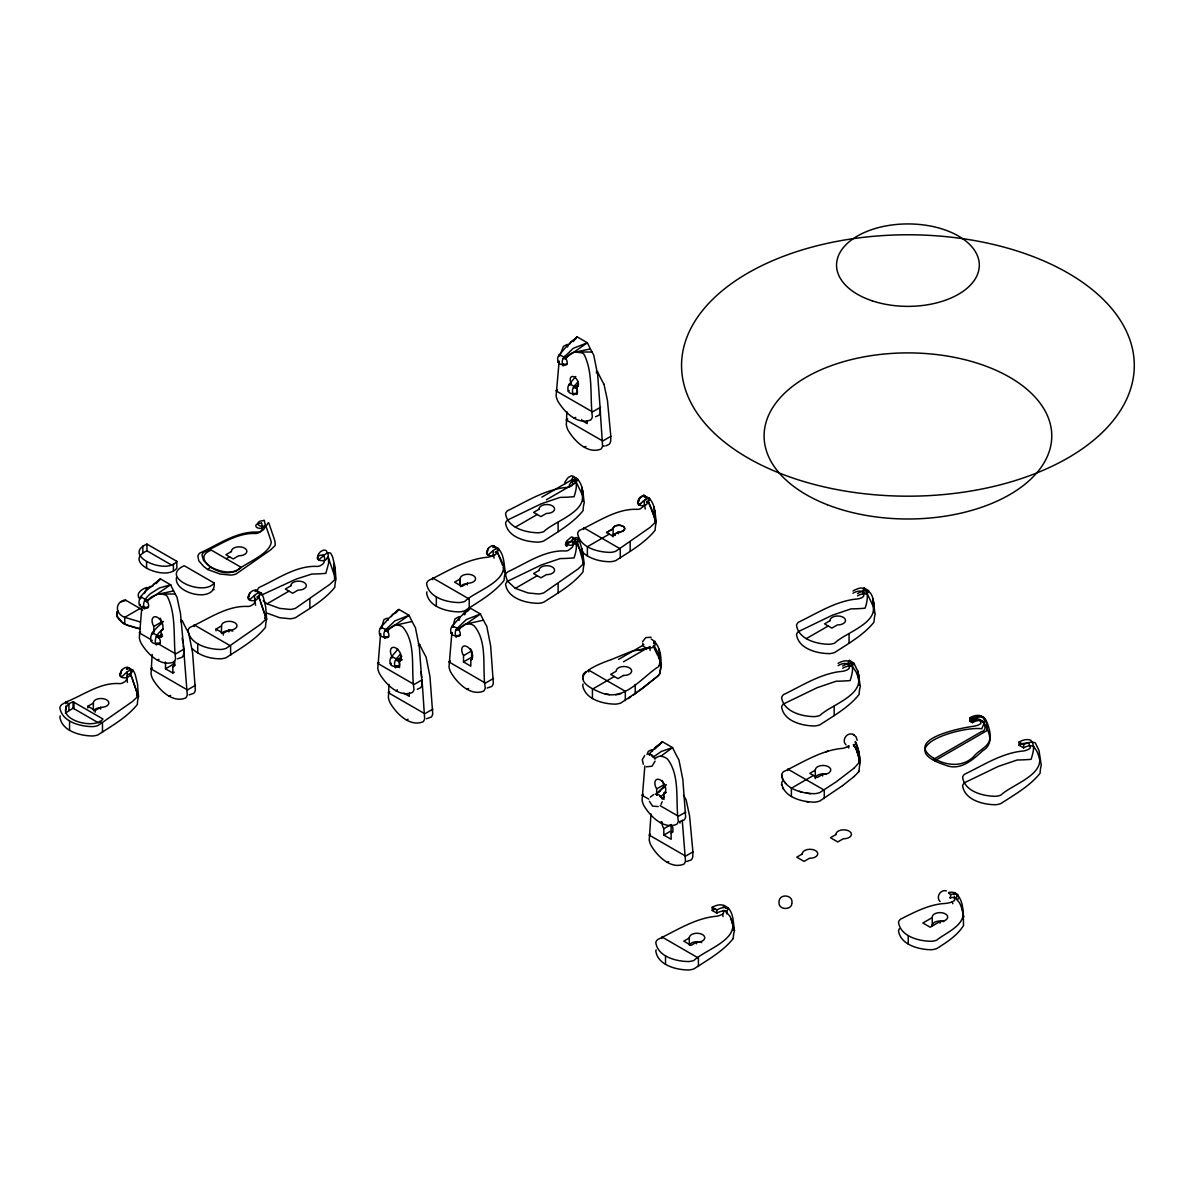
<?xml version="1.0" encoding="UTF-8"?>
<svg xmlns="http://www.w3.org/2000/svg" width="1194" height="1194" viewBox="0 0 1194 1194"><rect width="100%" height="100%" fill="white"/><g stroke="black" fill="none" stroke-linecap="round" stroke-linejoin="round"><path stroke-width="1.5" d="M93.341 703.699L93.341 703.117A7.746 4.433 0.4 0 1 100.968 698.49A7.746 4.433 0.4 0 1 108.848 703.042A7.746 4.433 0.4 0 1 100.624 707.341L95.162 710.475L87.849 706.251L87.849 707.997M221.487 626.522L221.487 625.94A7.746 4.433 0.4 0 1 229.114 621.313A7.746 4.433 0.4 0 1 236.994 625.865A7.746 4.433 0.4 0 1 228.785 630.163L223.323 633.298L216.01 629.074L216.01 630.82M463.511 661.939L463.526 655.61A7.746 4.478 60 0 1 463.242 646.327A7.746 4.478 60 0 1 471.152 650.924A7.746 4.478 60 0 1 470.824 659.849L470.824 666.177L463.511 661.939L471.6 657.267L471.615 650.954A7.746 4.478 60 0 1 470.6 648.924M153.802 632.387L153.832 626.447A7.746 4.507 60.5 0 1 153.623 617.089A7.746 4.507 60.5 0 1 161.518 621.671A7.746 4.507 60.5 0 1 161.13 630.656L161.115 637.014L158.369 635.432M174.339 672.162L172.817 673.028L165.503 668.804L165.533 662.461A7.746 4.507 60.5 0 1 165.279 661.954M172.817 673.028L172.846 666.685M409.288 693.027L409.288 696.326L403.796 693.162M576.971 394.483L577.015 386.931A5.821 3.388 60.5 0 0 577.359 380.319A5.821 3.388 60.5 0 0 571.523 376.677A5.821 3.388 60.5 0 0 571.314 383.378M581.732 420.437L581.732 419.497M587.224 420.781L587.209 423.601L583.105 421.228M571.956 480.137L572.866 484.077A9.074 4.836 12.3 0 1 571.344 485.883L570.911 486.122A10.895 4.388 -0.9 0 1 567.105 487.406C545.583 489.033 526.494 501.629 507.51 510.748A13.373 7.716 0 0 0 505.584 513.778C507.54 527.957 526.091 532.748 538.494 532.778A13.373 7.716 0 0 0 543.748 531.673C553.538 521.853 584.105 512.808 582.463 496.256A10.895 3.373 64.3 0 0 580.941 491.913L576.523 482.779M852.964 593.224A21.97 12.686 -60 0 1 862.889 591.627L863.799 595.567A9.074 4.836 12.3 0 1 862.277 597.388L861.859 597.627A10.895 4.388 -0.9 0 1 858.038 598.895C836.516 600.522 817.427 613.134 798.443 622.238A13.373 7.716 0 0 0 796.517 625.268C798.487 639.462 817.024 644.253 829.427 644.267A13.373 7.716 0 0 0 834.681 643.163C844.471 633.342 875.038 624.313 873.396 607.761A10.895 3.373 64.3 0 0 871.874 603.418L867.456 594.269A21.97 12.686 -60 0 0 857.531 595.866M726.639 913.828L726.594 911.44M838.084 665.58A21.97 12.686 -60 0 1 848.009 663.983L849.397 667.924A7.448 3.701 -0.1 0 1 848.322 669.162L847.441 669.715A12.731 6.164 -1 0 1 842.621 671.312C821.308 673.058 802.398 685.58 783.562 694.595A13.373 7.716 0 0 0 781.637 697.624C783.607 711.818 802.144 716.609 814.547 716.624A13.373 7.716 0 0 0 819.8 715.519C830.129 705.684 858.725 696.983 858.77 680.64A12.731 3.358 69 0 0 857.471 675.505L856.994 674.162A7.448 1.821 69.2 0 0 855.934 671.685L852.576 666.625A21.97 12.686 -60 0 0 842.651 668.222M854.173 768.04L858.979 762.757L858.665 757.086A12.806 3.373 69 0 0 858.232 755.205L856.994 751.22A7.448 1.821 69.2 0 0 855.934 748.742L853.337 744.563M660.207 671.923L659.924 673.446M660.192 672.267L660.237 671.401M660.222 671.744L660.267 670.894M660.252 671.237L660.312 670.386M660.282 670.729C661.998 659.864 661.327 645.178 651.193 639.029M643.253 764.264L642.297 759.608L644.685 755.623M388.96 684.356L388.408 697.714A13.373 7.716 60 0 0 390.08 702.818C396.304 713.549 409.721 727.221 422.989 721.818A13.373 7.716 60 0 0 424.646 718.639L422.124 681.102M566.881 411.632L566.329 424.989A13.373 7.716 60 0 0 568.001 430.094C574.224 440.825 587.642 454.496 600.91 449.093A13.373 7.716 60 0 0 602.582 445.914L600.045 408.378M655.088 761.1L652.043 766.22L646.447 766.802M152.16 654.431L151.026 673.894A13.373 7.716 60 0 0 152.698 678.983C158.921 689.714 172.339 703.385 185.607 697.997A13.373 7.716 60 0 0 187.264 694.804L183.383 645.282M660.327 670.207L661.357 664.58L659.894 660.864M651.014 813.92L649.223 840.069A13.373 7.716 60 0 0 650.879 845.173C657.103 855.904 670.535 869.575 683.804 864.172A13.373 7.716 60 0 0 685.46 860.993L682.267 820.174M257.188 591.537L257.322 590.418A13.373 7.716 0 0 1 259.247 587.388C277.62 579.045 296.5 565.18 317.514 566.434A7.955 4.567 4.7 0 0 320.082 565.822L322.664 564.225A14.224 8.761 12.6 0 0 324.067 562.389L324.738 558.971L323.693 554.717M848.635 746.116A8.865 4.388 -0.1 0 0 848.964 745.743A7.448 3.701 -0.1 0 1 848.322 746.22L845.233 747.698A13 6.283 -1 0 1 842.621 748.369C821.308 750.116 802.398 762.638 783.562 771.652A13.373 7.716 0 0 0 781.637 774.682C783.607 788.861 802.144 793.652 814.547 793.682A13.373 7.716 0 0 0 819.8 792.577L836.084 781.921L854.173 768.055M781.637 774.682L782.548 779.428M842.606 785.622L819.8 801.01A13.373 7.716 0 0 1 814.547 802.129C802.144 802.099 783.592 797.308 781.637 783.115A13.373 7.716 0 0 1 782.682 781.04M380.558 634.178L377.782 668.386A13.373 7.716 60 0 0 379.438 673.491C385.662 684.222 399.094 697.893 412.363 692.49A13.373 7.716 60 0 0 414.019 689.311C410.646 669.476 416.751 643.327 402.706 627.014A10.895 10.865 71.1 0 0 398.184 625.223L397.483 625.149A9.074 8.686 21.5 0 0 393.483 625.701L389.199 628.611L387.737 631.551A4.88 2.821 60 0 1 388.632 636.596L384.229 637.208A8 1.373 84.6 0 1 384.035 636.611L383.901 633.671A5.388 3.06 -60.3 0 1 384.871 630.925A5.433 3.089 -60.3 0 1 385.572 629.865L394.945 620.85L409.064 615.298A101.55 58.625 60 0 0 415.437 627.686L419.333 647.238L422.109 684.64A13.373 7.716 60 0 1 420.437 687.834L417.273 689.296M644.835 766.026L642.073 800.234A13.373 7.716 60 0 0 643.73 805.338C649.954 816.069 663.386 829.74 676.64 824.338A13.373 7.716 60 0 0 678.311 821.159C675.282 801.234 680.476 776.1 667.58 759.145A12.731 12.552 65.3 0 0 662.476 756.533A8.268 8.134 60.3 0 0 660.775 756.295L672.58 747.593A101.55 58.625 60 0 0 678.953 759.966L682.849 779.518L685.625 816.935A13.373 7.716 60 0 1 683.953 820.114L679.386 821.696M141.847 606.791L139.325 637.865A13.373 7.716 60 0 0 140.982 642.969C147.205 653.7 160.638 667.356 173.906 661.969A13.373 7.716 60 0 0 175.563 658.789C173.055 638.491 176.622 614.94 167.264 596.299A7.955 7.642 46.1 0 0 164.832 594.746L160.981 593.985A14.224 13.224 32.2 0 0 157.578 594.328C153.996 595.627 147.668 598.03 147.489 602.045A4.88 2.821 60 0 1 147.922 607.746A4.88 2.821 60 0 1 143.25 605.865M451.869 632.79L449.004 666.939A13.373 7.716 60 0 0 450.66 672.043C456.884 682.789 470.272 696.475 483.57 691.147A13.373 7.716 60 0 0 485.257 687.983C481.928 668.162 488.092 642.044 474.078 625.731A10.895 10.865 72.9 0 0 469.57 623.94L468.869 623.85A9.074 8.686 21.9 0 0 464.854 624.402L460.571 627.298L459.093 630.238A4.88 2.821 60 0 1 460.033 635.178A4.88 2.821 60 0 1 456.795 635.865L455.048 635.805A5.657 3.955 -6.9 0 1 452.019 634.536L451.078 633.283A8 5.582 -6.9 0 1 450.839 632.656L450.675 629.701A5.388 3.149 -59.5 0 1 451.66 626.954A5.433 3.179 -59.5 0 1 452.377 625.91L460.809 616.358L470.287 608.119L480.451 614.014A101.55 58.625 60 0 0 486.809 626.402L490.659 645.954L493.331 683.311A13.373 7.716 60 0 1 491.659 686.49L487.077 688.043M559.105 361.513L556.106 395.856A13.373 7.716 60 0 0 557.762 400.96C563.986 411.691 577.403 425.362 590.672 419.96A13.373 7.716 60 0 0 592.343 416.781C589.836 396.483 593.403 372.931 584.045 354.305A7.955 7.642 46.1 0 0 581.612 352.737L575.269 352.126A14.044 13.492 45.8 0 0 569.419 354.454L566.075 357.976L564.061 356.857M791.846 903.395C793.786 894.604 779.01 893.082 779.025 902.007C778.189 910.634 791.652 909.918 791.756 903.828M456.795 635.865L456.601 636.715A5.657 0.97 84.7 0 1 455.989 636.835M563.777 364.663L563.583 365.498A5.657 0.97 84.6 0 1 562.956 365.618L562.538 364.677A8 1.373 84.6 0 1 562.359 364.08L562.225 361.14A5.388 3.06 -60.3 0 1 563.195 358.379A5.433 3.089 -60.3 0 1 563.881 357.334L573.269 348.32L587.388 342.768A101.55 58.625 60 0 0 593.761 355.155L597.657 374.707L600.433 412.109A13.373 7.716 60 0 1 598.761 415.303L595.582 416.766M452.735 627.283L454.929 618.94L458.735 616.82A10.895 3.134 -56.5 0 1 459.541 618.119L459.541 618.447A9.074 3.284 -42 0 1 458.974 620.387M567.851 345.812L567.837 344.782A7.955 1.97 -44 0 0 567.09 344.499L563.434 346.394L560.643 353.558M396.035 666.759L395.886 667.356A5.657 0.97 84.6 0 1 395.259 667.476L394.856 666.536A8 1.373 84.6 0 1 394.677 665.939L394.527 662.998A5.388 3.06 -60.3 0 1 396.229 659.118L400.288 654.237M381.826 626.357L384.005 619.552L387.363 618.164A10.895 3.119 -56.6 0 1 388.169 619.447L388.169 619.776A9.074 3.269 -42.1 0 1 388.14 620.119M662.177 801.696L660.998 804.413M733.28 938.469C723.086 951.334 707.579 959.961 693.953 968.871A13.373 7.716 0 0 1 688.699 969.991C676.297 969.961 657.745 965.17 655.79 950.976A13.373 7.716 0 0 1 656.178 949.917M854.173 776.488L858.561 771.951L859.217 769.055A104.594 60.387 0 0 1 859.411 767.026A99.729 57.581 0 0 1 859.829 764.533L859.59 756.026M116.952 612.462L117.131 616.194L121.609 621.656M642.566 641.715L645.76 637.596L651.103 637.238M144.399 593.508L146.653 588.403L150.31 586.508A7.955 1.97 -44 0 1 151.056 586.776M646.984 754.548L648.297 751.399L651.431 749.832A12.731 3.045 -52 0 1 652.461 750.742A8.268 2.015 -50.9 0 1 652.387 751.459M567.732 346.185L567.404 347.021M660.103 672.998L659.401 674.237M152.757 586.15L154.071 583.941A101.55 58.625 60 0 0 160.459 578.911L170.608 584.776L147.817 600.388L146.683 599.731M391.214 616.686L392.527 614.462A101.55 58.625 60 0 0 398.915 609.447L409.064 615.298L388.065 629.88L386.349 628.895M569.538 344.141L570.851 341.932A101.55 58.625 60 0 0 577.224 336.917L587.388 342.768L566.389 357.349L564.672 356.364M120.191 673.938L121.788 670.118A8 7.209 71.5 0 1 122.4 669.491A8.955 5.224 -60.8 0 1 127.654 667.386A9.373 5.463 -60.8 0 1 128.534 667.7L133.101 670.341A33.133 14.015 -83.1 0 1 135.265 674.714L137.504 683.968L138.504 696.415A101.55 58.625 0 0 0 137.355 704.445C127.131 717.31 111.654 725.952 98.012 734.862A13.373 7.716 0 0 1 92.759 735.967C80.356 735.937 61.804 731.146 59.849 716.967A13.373 7.716 0 0 1 60.237 715.907M248.337 596.761L249.949 592.94A8 7.209 71.5 0 1 250.546 592.314A8.955 5.224 -60.8 0 1 255.815 590.209A9.373 5.463 -60.8 0 1 256.68 590.523L261.247 593.164A33.133 14.015 -83.1 0 1 263.426 597.537L265.65 606.791L266.65 619.253A101.55 58.625 0 0 0 265.501 627.283C255.277 640.133 239.8 648.775 226.159 657.685A13.373 7.716 0 0 1 220.905 658.789C210.666 658.939 199.682 655.849 192.204 648.626M486.943 551.927L487.749 550.001M487.853 549.762L488.555 548.106A8 7.209 71.5 0 1 489.152 547.494L491.764 545.777A5.433 3.149 -60.8 0 1 494.241 546.3C504.42 550.359 503.764 563.299 505.256 572.344A101.55 58.625 0 0 0 504.107 580.374C493.883 593.239 478.406 601.88 464.764 610.791A13.373 7.716 0 0 1 459.511 611.895C447.108 611.865 428.571 607.074 426.601 592.896A13.373 7.716 0 0 1 426.989 591.836M637.984 501.734L639.596 497.928A8 7.209 71.5 0 1 640.193 497.301L642.805 495.6M492.898 547.568L493.659 545.822M644.193 496.808L644.715 495.629A5.254 3.06 -60.8 0 0 643.327 495.465L638.596 499.54A5.657 5.104 71.5 0 0 638.357 503.226L638.984 504.883L643.297 501.226M498.241 548.464L496.271 552.912A4.88 2.821 0 0 1 489.824 555.747A4.88 2.821 0 0 1 487.719 551.225M638.581 499.614L639.596 497.928M649.282 498.271L647.312 502.719A4.88 2.821 0 0 1 640.521 505.48A4.88 2.821 0 0 1 639.297 500.734M493.719 547.389L494.241 546.3L496.047 548.777M495.122 552.24L497.137 552.404L498.808 548.942A5.433 3.104 -59.2 0 0 496.286 548.419M541.867 497.122L571.538 479.988L573.224 476.525C583.403 480.585 582.747 493.525 584.239 502.57A101.55 58.625 0 0 0 583.09 510.599C572.866 523.45 557.389 532.091 543.748 541.001A13.373 7.716 0 0 1 538.494 542.121C526.091 542.091 507.54 537.3 505.584 523.121A13.373 7.716 0 0 1 507.51 520.077L541.285 503.778L560.165 497.376A101.55 58.625 0 0 0 574.075 496.704C576.15 490.361 578.344 482.018 573.224 476.525A5.298 3.075 -60.8 0 0 571.269 475.869L568.553 477.331A10.373 5.91 -60.2 0 0 567.329 478.555L565.105 481.869A4.433 2.522 -60.2 0 0 564.658 483.988M573.821 481.316L575.508 477.839M546.434 499.764L576.105 482.63L577.792 479.152A5.298 3.045 -59.2 0 0 575.851 478.51L573.12 479.973M571.538 541.181L573.224 537.718L577.792 540.36L576.105 543.822L571.538 541.181L570.672 541.688A4.88 2.821 0 0 0 565.926 543.345A4.88 2.821 0 0 0 566.926 546.494L566.254 544.643A5.642 5.089 71.5 0 1 566.538 541.151L571.269 537.061A5.298 3.075 -60.8 0 1 573.224 537.718C578.329 543.225 576.15 551.553 574.075 557.896A101.55 58.625 0 0 1 560.165 558.568L541.285 564.971L507.51 581.284A13.373 7.716 0 0 0 505.584 584.314C507.54 598.492 526.091 603.283 538.494 603.313A13.373 7.716 0 0 0 543.748 602.194C557.389 593.284 572.881 584.657 583.075 571.792A101.55 58.625 0 0 1 584.224 563.762L582.597 551.673L580.03 542.628A36.73 14.925 -85.4 0 0 577.792 538.285A5.298 3.045 -59.2 0 0 575.851 537.643L566.926 544.419A4.88 2.821 0 0 0 572.389 545.001A4.88 2.821 0 0 0 575.239 542.255L576.105 541.763M573.821 542.509L575.508 539.031M644.656 497.405L645.282 496.107C655.461 500.167 654.805 513.121 656.297 522.166A101.55 58.625 0 0 0 655.148 530.196C644.924 543.046 629.462 551.688 615.806 560.598A13.373 7.716 0 0 1 610.552 561.702C597.194 561.837 580.12 556.344 576.523 541.897M653.745 643.551L654.894 641.163M723.251 906.739L723.907 905.455C733.952 909.156 732.952 921.783 734.444 930.439A101.55 58.625 0 0 0 733.28 938.469M954.125 894.843L955.11 892.903C964.633 899.739 963.006 914.932 963.558 925.395C957.528 935.469 946.454 942.454 936.678 948.618A13.373 7.716 0 0 1 931.424 949.723C919.022 949.693 900.485 944.902 898.515 930.723A13.373 7.716 0 0 1 899.545 928.648M117.385 611.626C114.34 616.865 121.012 621.492 124.728 624.104L124.728 617.343C114.624 613.418 115.191 602.015 125.116 599.881L142.698 610.03M176.503 577.493C173.234 593.687 216.621 604 214.129 583L184.234 565.732C158.295 577.299 203.816 597.015 214.129 583M126.594 669.312L127.654 667.401M255.083 591.508L255.8 590.224M257.083 597.403L258.531 597.239L261.247 593.164A9.373 5.358 -59.2 0 0 260.382 592.866L257.665 597.746A4.88 2.821 0 0 1 251.397 600.612A4.88 2.821 0 0 1 248.889 596.224M611.268 659.595C588.149 667.744 566.732 678.834 600.298 692.356C622.895 702.415 640.193 679.371 656.73 667.789C668.521 663.043 643.715 628.79 657.969 655.894M858.561 771.951L858.979 771.205M649.506 754.877A5.492 2.94 -57.9 0 0 648.805 754.384L656.043 746.757A101.55 58.625 60 0 0 662.416 741.743L672.58 747.593L661.342 751.429L653.327 757.011A5.88 4.433 -31.9 0 0 648.82 754.295M463.018 614.268L463.899 613.104A101.55 58.625 60 0 0 470.287 608.119L467.391 611.462M659.775 673.685L658.625 675.192M127.519 669.222L128.534 667.7A33.133 21.373 -32.3 0 1 130.295 670.894M128.37 674.252L130.37 674.416L133.101 670.341A9.373 5.358 -59.2 0 0 132.235 670.043L129.504 674.909A4.88 2.821 0 0 1 122.892 677.714A4.88 2.821 0 0 1 121.221 673.073M256.009 591.537L256.68 590.523A33.133 21.373 -32.3 0 1 257.949 592.597M574.15 386.393A5.388 3.06 -60.3 0 0 572.463 390.274L572.598 393.214A8 1.373 84.6 0 0 572.777 393.811L573.195 394.751A5.657 0.97 84.6 0 0 573.807 394.632L574.001 393.796L572.254 393.736A5.657 3.955 -6.9 0 1 569.225 392.468L568.284 391.214A8 5.597 -6.9 0 1 568.046 390.587L567.866 387.632A5.388 3.164 -59.6 0 1 569.583 383.752L574.12 386.453L578.209 381.513M650.342 797.129L653.864 794.413M658.924 665.521L659.61 664.625M117.221 611.716L117.833 610.91M65.327 713.176L73.058 708.176L98.535 722.892M121.788 670.118L120.773 671.804A5.657 5.104 71.5 0 0 120.564 675.416C121.475 681.087 129.37 664.67 126.639 677.655M249.949 592.94L248.919 594.627A5.657 5.104 71.5 0 0 248.71 598.239L249.337 599.91L254.561 595.433M488.555 548.106L487.525 549.792A5.657 5.104 71.5 0 0 487.316 553.404L487.943 555.076L493.167 550.598M659.178 674.535L657.581 676.311M573.374 341.35L577.224 336.902L567.747 345.126L559.314 354.693A5.388 3.164 -59.6 0 0 557.643 358.498L557.807 361.454A8 5.597 -6.9 0 0 558.046 362.08L559.001 363.334M396.005 612.791L398.9 609.433L389.438 617.671L380.99 627.223A5.388 3.164 -59.6 0 0 379.319 631.029L379.483 633.984A8 5.597 -6.9 0 0 379.722 634.611L380.677 635.865A5.657 3.955 -6.9 0 0 383.692 637.133L385.453 637.193L385.259 638.029A5.657 0.97 84.6 0 1 384.632 638.148L384.229 637.208M464.481 614.806L465.451 613.701M657.073 795.368A5.463 2.97 -56.4 0 0 656.73 794.756A5.492 2.94 -57.9 0 0 655.969 794.234L665.804 784.577M156.145 583.612L160.444 578.911L145.623 591.194A33.133 8.074 -51.9 0 0 140.758 596.522A9.373 5.492 -59.6 0 0 140.056 597.925A8.955 5.254 -59.6 0 0 139.235 604.492A8 5.597 -6.9 0 0 139.474 605.119L140.429 606.358A5.657 3.955 -6.9 0 0 143.444 607.642L145.205 607.701L145.011 608.537A5.657 0.97 84.6 0 1 144.384 608.656L143.981 607.716A8 1.373 84.6 0 1 143.802 607.119A8.955 5.089 -60.4 0 1 144.623 600.567A9.373 5.328 -60.4 0 1 145.325 599.149A33.133 27.313 -73.9 0 1 150.205 593.836L159.324 588.015L170.608 584.776M575.777 376.528L569.553 383.826L570.628 384.169M397.856 649.252L391.632 656.551A5.388 3.164 -59.6 0 0 389.945 660.357L390.11 663.312A8 5.597 -6.9 0 0 390.348 663.939L391.304 665.177M658.312 675.55L642.641 688.371L620.85 703.012A13.373 7.716 0 0 1 615.597 704.132C603.194 704.102 584.657 699.311 582.687 685.132A13.373 7.716 0 0 1 583.075 684.072M654.894 749.026L662.416 741.728L655.118 747.847M665.819 785.219L659.551 791.309A8.268 2.015 -50.9 0 0 659.61 790.667M655.984 794.129A5.88 4.433 -31.9 0 1 660.446 796.861L664.088 793.846M657.163 676.714L633.462 694.968M578.389 384.617L576.598 386.528L577.926 385.572M126.907 672.162L126.788 672.282A8.955 5.119 -59.2 0 1 132.235 670.028M254.979 595.06L255.068 594.985A8.955 5.119 -59.2 0 1 260.382 592.866M644.626 500.047L647.402 498.241A5.433 3.104 -59.2 0 1 649.849 498.749L648.178 502.211L646.447 502.226M644.715 499.973L647.909 498.107M493.256 550.524L496.361 548.434M643.014 501.48L644.088 500.525L644.447 505.465M163.474 621.432L157.324 627.223A33.133 8.074 -51.9 0 0 152.459 632.536A9.373 5.492 -59.6 0 0 151.757 633.939A8.955 5.254 -59.6 0 0 150.937 640.521A8 5.597 -6.9 0 0 151.19 641.133L152.131 642.387A5.657 3.955 -6.9 0 0 155.16 643.656L156.907 643.73L156.713 644.551A5.657 0.97 84.6 0 1 156.101 644.685L155.683 643.73A8 1.373 84.6 0 1 155.504 643.148A8.955 5.089 -60.4 0 1 156.339 636.581A9.373 5.328 -60.4 0 1 157.026 635.178A33.133 27.313 -73.9 0 1 161.906 629.865L163.28 628.716M161.906 634.193L159.19 638.074A4.88 2.821 60 0 1 160.041 643.223A4.88 2.821 60 0 1 156.414 643.387M854.173 776.488L842.606 785.622M640.671 503.495L638.984 504.883L638.327 503.032M585.747 671.849L584.612 672.759A13.373 7.716 0 0 0 582.687 675.789L583 679.267M264.262 520.405L265.307 524.659L264.62 528.076A14.224 8.761 12.6 0 1 263.232 529.897L260.65 531.494A7.955 4.567 4.7 0 1 258.083 532.121C237.069 530.867 218.189 544.733 199.816 553.076A13.373 7.716 0 0 0 197.891 556.106L198.801 560.852L203.696 566.404L207.637 569.493L210.726 567.075C220.039 571.672 232.621 575.329 241.203 567.374L211.308 550.121C190.458 557.896 218.756 576.508 231.532 572.12A12 6.925 0 0 0 236.248 571.12C245.113 563.031 269.292 554.658 271.262 542.315A7.134 1 71.6 0 0 270.725 540.106L265.695 525.36M401.736 656.312L398.378 659.834L396.93 659.043M451.078 633.283L452.153 632.477M139.474 605.119L140.399 604.433M151.19 641.133L152.265 640.342M558.046 362.08L559.285 361.155M568.284 391.214L569.195 390.528M379.722 634.611L380.796 633.805M390.348 663.939L391.274 663.252M853.262 734.549C847.277 731.564 841.128 740.19 845.994 744.877M596.313 372.812L597.627 371.901A101.55 58.625 60 0 0 604 384.274M401.318 657.387L398.692 659.207L396.975 658.222M418.393 645.536L419.691 644.626A101.55 58.625 60 0 0 426.079 656.998L429.959 676.565L432.735 713.967A13.373 7.716 60 0 1 431.079 717.146L426.497 718.728M628.148 698.669L630.865 696.774M176.846 561.344C166.593 575.553 121.012 555.404 146.952 544.091L176.846 561.344L176.846 568.105C166.578 582.269 121.012 562.195 146.952 550.837L172.13 565.374M648.82 647.641L648.029 648.133M132.415 679.162L136.385 690.983A7.955 1.104 71.6 0 1 136.982 693.43L137.191 696.983L132.37 701.565L98.012 725.519A13.373 7.716 0 0 1 92.759 726.624C80.356 726.609 61.804 721.818 59.849 707.624A13.373 7.716 0 0 1 61.775 704.594L65.924 702.012L68.909 703.744C53.64 718.266 93.789 730.847 102.953 719.012L73.058 701.744L68.939 703.729L68.939 710.176M162.369 634.462L159.518 636.417L158.384 635.745M180.891 621.775L182.324 620.79A101.55 58.625 60 0 0 188.697 633.178L192.592 652.73L195.353 690.147A13.373 7.716 60 0 1 193.697 693.326L189.13 694.908M665.103 793.159L666.192 792.503M154.339 626.149L161.891 621.805A7.746 4.478 60 0 1 160.324 618.149M263.859 520.256L262.993 520.763A4.88 2.821 0 0 0 257.814 523.509A4.88 2.821 0 0 0 262.784 526.39A4.88 2.821 0 0 0 267.56 523.39L268.426 522.897M261.217 522.853L260.441 523.3A4.388 2.537 0 0 0 255.8 525.778A4.388 2.537 0 0 0 260.262 528.36A4.388 2.537 0 0 0 264.546 525.673L265.322 525.226M140.056 608.507L124.728 617.343L140.146 621.925M226.248 558.732L229.561 556.822M122.922 622.955L124.564 624.193L125.534 623.641M557.464 389.916L555.941 390.796L592.493 411.885L600.582 407.229M140.683 631.924L139.176 632.79L150.593 639.387M577.015 386.931L578.523 386.065M161.13 630.656L163.145 629.507M161.115 637.014L162.623 636.133M323.29 554.568L322.425 555.076A4.88 2.821 0 0 0 317.246 557.822A4.88 2.821 0 0 0 322.231 560.702A4.88 2.821 0 0 0 326.992 557.702L327.857 557.21M567.702 419.049L566.18 419.93L602.731 441.019L610.821 436.362L607.462 400.438L604 384.289M574.224 418.228L575.732 417.348M157.444 660.222L158.966 659.357M170.608 584.776A101.55 58.625 60 0 0 176.981 597.149L180.458 613.298L183.801 649.223L175.712 653.894L157.444 643.342M152.399 667.939L150.877 668.819L187.428 689.923L195.517 685.252M263.128 600.731L267.068 603.806L288.993 591.149M165.503 668.804L173.578 664.148L174.951 664.939M174.861 665.521L172.831 666.67A7.746 4.507 60.5 0 0 174.443 660.789M584.448 447.362L585.97 446.481M169.145 696.251L170.667 695.371M539.076 509.226L533.599 512.39L540.897 516.614L546.389 513.435A7.746 4.478 0 0 0 554.583 509.047A7.746 4.478 0 0 0 546.673 504.495A7.746 4.478 0 0 0 539.091 509.226M515.315 527.151L537.24 514.495M467.406 583.224L461.929 586.388L454.615 582.165L460.093 579A7.746 4.478 0 0 1 467.69 574.269A7.746 4.478 0 0 1 475.6 578.836A7.746 4.478 0 0 1 467.391 583.209L467.391 584.956M379.14 662.446L377.617 663.327L414.169 684.431L422.258 679.759M606.567 532.509L613.089 528.733A5.821 3.328 0.4 0 1 618.79 525.33A5.821 3.328 0.4 0 1 624.701 528.748A5.821 3.328 0.4 0 1 618.567 531.972L612.044 535.688L606.567 532.509L613.089 528.793A5.821 3.358 0 0 1 618.79 525.196A5.821 3.358 0 0 1 624.701 528.614A5.821 3.358 0 0 1 618.567 531.912L612.044 535.673M571.956 541.33L572.941 543.837A14.044 8.074 4.8 0 1 572.045 547.509L568.344 550.359A7.955 4.567 4.7 0 1 565.762 550.986C544.748 549.733 525.867 563.598 507.51 571.941A13.373 7.716 0 0 0 505.584 574.971L507.346 581.03L515.315 588.358L537.24 575.687M609.313 534.091L587.373 546.748L587.373 556.091M397.632 660.207L400.333 658.655M396.632 665.849L399.557 667.55L399.557 661.207L402.244 659.655M389.766 691.774L388.259 692.654L424.81 713.743L432.885 709.087M395.901 690.759L397.408 689.878M450.377 660.998L448.869 661.879L485.421 683.102L493.495 678.431M463.526 655.61L471.63 650.954M470.824 659.849L472.331 658.969M406.527 720.086L408.049 719.206M467.093 689.341L468.615 688.475M618.492 659.416L643.894 644.76M623.537 661.774L650.088 646.447M614.358 676.505L592.433 689.162L592.433 698.505M623.492 675.446L618.014 678.625L610.701 674.401L616.179 671.237A7.746 4.478 0 0 1 623.79 666.506A7.746 4.478 0 0 1 631.686 671.058A7.746 4.478 0 0 1 623.477 675.446M806.249 638.656L828.188 625.999M643.282 794.383L641.909 795.174L648.775 799.129M656.67 795.234L656.67 788.891L663.998 784.682A7.746 4.478 60 0 1 662.312 780.488M661.7 798.129L663.983 799.443L663.983 793.114L665.789 792.055M660.192 822.591L661.566 821.8M685.774 812.054L678.461 816.263L660.192 805.711M650.446 834.218L649.073 835.009L685.625 856.113L692.923 851.889L689.58 815.95L686.102 799.816A101.55 58.625 60 0 1 683.55 795.144M672.267 825.8A7.746 4.478 60 0 1 671.118 832.949L671.132 839.292L663.819 835.069L663.819 828.74L671.132 824.517M663.819 835.069L671.132 830.845L671.132 826.099M671.118 832.949L672.953 831.89M815.278 770.19L809.801 773.354L817.114 777.578L822.591 774.413A7.746 4.478 0 0 0 830.785 770.026A7.746 4.478 0 0 0 822.89 765.458A7.746 4.478 0 0 0 815.308 770.205L815.278 778.637M791.532 788.13L813.457 775.473M667.342 862.441L668.715 861.65M934.559 758.742L981.184 731.832C987.722 730.549 984.766 722.982 981.035 720.221A21.97 12.686 -60 0 0 971.11 721.818M934.559 760.847L987.11 730.519L987.139 728.28A28.91 16.686 -60 0 0 984.408 718.624M689.281 937.991L683.789 941.156L691.102 945.364L696.58 942.2A7.746 4.478 0 0 0 704.788 937.812A7.746 4.478 0 0 0 696.878 933.245A7.746 4.478 0 0 0 689.296 937.991L689.296 944.857M932.26 917.589L922.872 923.007L930.186 927.216L940.006 921.544A7.746 4.478 0 0 0 947.708 916.888A7.746 4.478 0 0 0 939.365 912.619A7.746 4.478 0 0 0 932.26 917.589L932.26 926.022A7.746 4.478 0 0 1 935.663 921.798A7.746 4.478 0 0 1 943.723 921.604M161.369 622.089L161.877 623.775M216.01 629.074L221.487 625.94L221.502 633.507M87.849 706.251L93.341 703.117L93.356 710.102M261.77 594.955L296.202 579.09L311.918 574.03A101.55 58.625 0 0 0 325.828 573.359L328.663 563.105L328.186 554.867A33.133 21.373 -32.3 0 0 326.022 550.494A9.03 5.254 -60.8 0 0 319.873 552.27L318.291 554.538A5.642 5.089 71.5 0 0 318.007 558.031L318.679 559.882L324.44 554.926A9.03 5.164 -59.2 0 1 330.589 553.135A33.133 14.015 -83.1 0 1 332.753 557.508L334.992 566.762L335.992 579.224A101.55 58.625 0 0 0 334.827 587.254C324.619 600.104 309.142 608.746 295.485 617.656A13.373 7.716 0 0 1 290.246 618.761L279.739 617.746L267.068 613.134M146.638 587.448C141.847 589.209 134.982 593.552 139.862 599.104M952.319 901.813L953.722 901.052A7.791 3.657 4 0 0 954.722 899.858L954.096 897.231M611.268 659.595L631.551 651.327L648.029 648.133A11.149 4.492 -0.9 0 1 647.073 648.566L639.85 649.969A19 7.642 -0.9 0 1 638.163 650.029L637.283 650.058M826.039 751.802L828.412 750.936M658.252 806.547L652.581 806.159L649.417 801.323M120.997 601.866L126.027 600.403M605.821 445.899L609 444.422A13.373 7.716 60 0 0 610.656 441.243L610.821 436.362M394.124 625.492L412.079 621.462M465.496 624.178L483.451 620.179M157.578 594.328L173.623 590.926M574.463 352.26L590.403 348.932M558.986 363.334A5.657 3.955 -6.9 0 0 562.016 364.603L567.001 363.946M572.777 393.811L577.224 393.08M143.981 607.716L148.429 606.985M155.683 643.73L160.145 643.014M458.003 627.745L459.436 628.581L480.451 614.014L466.332 619.552L456.944 628.551A5.388 3.06 -60.2 0 0 455.272 632.372L455.407 635.298A8 1.373 84.7 0 0 455.586 635.895L460.033 635.178M391.289 665.192A5.657 3.955 -6.9 0 0 394.318 666.461L399.303 665.804M686.55 861.546L691.117 859.964A13.373 7.716 60 0 0 692.774 856.77L692.923 851.889M177.413 658.879L181.981 657.297A13.373 7.716 60 0 0 183.652 654.118L183.801 649.223M577.762 351.976L592.03 352.036M160.981 593.985L175.264 594.03M395.632 666.536L394.766 666.506M602.866 445.929L604.433 446.004M810.622 793.711L806.338 793.159M140.146 628.686L126.713 625.149M138.265 628.581L139.982 628.775M806.338 801.592L808.517 801.95M609.567 694.609L605.104 693.774M946.364 890.888C940.484 889.067 935.589 897.231 940.066 901.545M563.195 358.394L566.06 359.006A4.88 2.821 60 0 1 566.717 364.454A4.88 2.821 60 0 1 562.523 363.663M573.433 387.528L576.284 388.14A4.88 2.821 60 0 1 577.135 393.289A4.88 2.821 60 0 1 573.508 393.468M456.242 629.611L459.093 630.238L457.675 629.402M384.871 630.925L387.737 631.551L386.304 630.716M395.512 660.252L398.363 660.864A4.88 2.821 60 0 1 399.094 666.222A4.88 2.821 60 0 1 395.08 665.774M558.613 355.737L559.747 355.991M568.851 384.871L569.986 385.125M451.66 626.954L453.153 627.283M380.289 628.283L381.423 628.522M390.931 657.596L392.229 657.894M136.668 628.193L124.564 624.193M453.451 626.238L452.377 625.91L459.108 629.238L457.959 628.581M560.538 355.081L559.314 354.693L566.06 358.021L566.06 359.006L564.061 357.857M574.12 386.453L576.284 387.154L576.284 388.14L574.866 387.319M382.08 627.566L380.99 627.223L387.737 630.551L386.304 629.731M392.707 656.894L391.632 656.551L398.363 659.879L398.363 660.864L396.93 660.043M799.249 791.249L801.696 792.025M969.737 721.027A21.97 12.686 -60 0 1 979.662 719.43L981.035 722.937A7.791 3.657 4 0 1 980.035 724.131L978.632 724.892A14.701 5.895 -0.9 0 1 971.991 726.504C957.349 728.549 902.067 740.429 935.484 759.265C948.111 766.309 965.006 767.026 975.035 755.041C979.856 749.593 991.169 745.474 989.632 736.698A14.701 4.567 64.2 0 0 987.751 730.146L986.871 728.086A7.791 1.627 65.7 0 0 985.617 725.579L982.408 721.012A21.97 12.686 -60 0 0 972.483 722.609L969.737 721.027L969.737 717.863A25.85 14.925 -60 0 1 981.423 715.982L983.781 718.758A17.373 10.642 -9.4 0 1 984.632 721.803L981.796 728.773C961.11 725.937 890.56 747.22 945.394 765.115C960.11 771.279 972.647 759.981 982.722 750.772C992.781 745.056 990.975 732.564 987.408 723.4A17.373 4.672 80.6 0 0 985.841 719.937L984.169 717.564A25.85 14.925 -60 0 0 972.483 719.445L969.737 717.863M515.315 588.358L528.002 592.955L538.494 593.97A13.373 7.716 0 0 0 543.748 592.866L578.12 568.911L582.926 564.314L582.717 560.777A7.955 1.104 71.6 0 0 582.12 558.314L577.642 542.703A13.373 7.716 0 0 1 578.672 540.628M491.943 555.911A10.895 4.388 -0.9 0 1 488.137 557.18C466.6 558.807 447.511 571.419 428.527 580.523A13.373 7.716 0 0 0 426.601 583.553C428.556 597.746 447.108 602.537 459.511 602.552A13.373 7.716 0 0 0 464.764 601.448C474.555 591.627 505.122 582.597 503.48 566.046A10.895 3.373 64.3 0 0 501.958 561.687L497.54 552.553L496.107 551.732L497.137 552.404M207.637 569.493L220.308 574.09L230.8 575.105A13.373 7.716 0 0 0 236.054 574.001L270.426 550.046L275.232 545.464L275.038 541.912A7.955 1.104 71.6 0 0 274.426 539.449L268.829 523.047M267.068 603.806L279.739 608.403L290.246 609.433A13.373 7.716 0 0 0 295.485 608.313L329.857 584.359L334.663 579.777L334.469 576.224A7.955 1.104 71.6 0 0 333.857 573.777L328.275 557.359M952.842 903.754L952.23 901.843A14.701 5.895 -0.9 0 1 945.618 903.425C929.514 904.142 914.5 912.141 900.44 919.246A13.373 7.716 0 0 0 898.515 922.275C900.485 936.469 919.022 941.26 931.424 941.275A13.373 7.716 0 0 0 936.678 940.171C945.484 932.932 962.767 926.589 963.319 913.649A14.701 4.567 64.2 0 0 961.483 907.186L962.797 912.619M255.397 599L254.725 602.418A14.224 8.761 12.6 0 1 253.337 604.254L250.755 605.851A7.955 4.567 4.7 0 1 248.173 606.477C227.158 605.209 208.293 619.089 189.921 627.417A13.373 7.716 0 0 0 187.995 630.447C189.965 644.641 208.502 649.432 220.905 649.461A13.373 7.716 0 0 0 226.159 648.342L260.531 624.387L265.337 619.805L265.143 616.268A7.955 1.104 71.6 0 0 264.531 613.806L260.576 601.985M723.28 910.365L723.639 912.589A7.477 3.701 -0.1 0 1 722.639 913.947A8.268 4.089 -0.1 0 1 721.579 914.619A12.731 6.164 -1 0 1 716.773 916.216C695.46 917.977 676.535 930.499 657.7 939.514A13.373 7.716 0 0 0 655.79 942.544C657.745 956.722 676.297 961.513 688.699 961.543A13.373 7.716 0 0 0 693.953 960.439C704.266 950.603 732.862 941.887 732.922 925.544A12.731 3.358 69 0 0 731.609 920.41M853.62 734.728L855.994 736.728L857.173 740.295M853.009 734.429L853.949 734.877M140.056 597.925L140.996 598.418M144.638 600.567L147.489 602.045L146.34 601.388M151.757 633.939L152.698 634.432M156.339 636.581L159.19 638.074L158.056 637.417M596.358 371.17L597.627 371.901M574.911 385.498L576.612 386.483L574.866 386.319M646.461 501.226L648.581 502.361L649.939 505.092A14.044 1.925 71.6 0 1 652.163 510.554L654.178 516.718A7.955 1.104 71.6 0 1 654.79 519.181L654.984 522.718L650.178 527.3L615.806 551.255A13.373 7.716 0 0 1 610.552 552.374C598.149 552.344 579.612 547.553 577.642 533.36A13.373 7.716 0 0 1 579.568 530.33C597.94 522.002 616.82 508.122 637.82 509.375A7.955 4.567 4.7 0 0 640.402 508.763L644.103 505.898A14.044 8.074 4.8 0 0 644.79 504.569M655.028 521.42L656.297 522.166L653.894 515.972M571.538 479.988L576.105 482.63M1019.064 742.071L1023.631 744.713A25.85 14.925 -60 0 1 1035.302 742.832L1039.004 750.519L1041.272 765.19A101.55 58.625 0 0 0 1040.108 773.219C1029.9 786.07 1014.422 794.711 1000.781 803.622A13.373 7.716 0 0 1 995.527 804.726C983.125 804.711 964.573 799.92 962.618 785.727A13.373 7.716 0 0 1 964.543 782.697L998.318 766.399L1017.198 759.996A101.55 58.625 0 0 0 1031.109 759.324C1032.9 753.369 1035.691 745.384 1030.735 740.205A25.85 14.925 -60 0 0 1019.064 742.071L1019.064 745.235L1023.631 747.877A21.97 12.686 -60 0 1 1033.556 746.28L1036.899 751.354A7.448 1.821 69.2 0 1 1037.959 753.832L1038.437 755.16A12.731 3.358 69 0 1 1039.75 760.294C1039.69 776.637 1011.094 785.339 1000.781 795.174A13.373 7.716 0 0 1 995.527 796.294C983.125 796.264 964.573 791.473 962.618 777.294A13.373 7.716 0 0 1 964.543 774.249C983.363 765.25 1002.288 752.713 1023.601 750.966A12.731 6.164 -1 0 0 1028.422 749.369L1029.303 748.817A7.448 3.701 -0.1 0 0 1030.377 747.578L1028.989 743.653A21.97 12.686 -60 0 0 1019.064 745.235M859.023 761.847L860.307 762.578L858.725 750.922L856.143 742.758A5.492 3.03 -63.5 0 1 855.367 744.146M503.361 571.254L505.256 572.344L503.331 567.389M659.446 663.476L661.357 664.58M954.558 897.037L959.304 902.5A7.791 1.627 65.7 0 1 960.558 905.007L961.439 907.067M962.782 916.231L963.812 916.828L962.946 913.216M418.422 643.894L419.691 644.626M257.217 596.388L258.934 597.388L260.023 600.433M264.755 618.149L266.65 619.253L258.934 597.388M213.219 589.224L214.129 589.746M724.728 910.38L729.877 916.201A7.477 1.836 69.2 0 1 731.026 918.783A8.268 2.03 69.2 0 1 731.609 920.41M712.236 907.321L716.803 909.962A25.85 14.925 -60 0 1 728.474 908.097L726.728 911.529A21.97 12.686 -60 0 0 716.803 913.126L712.236 910.485L712.236 907.321A25.85 14.925 -60 0 1 723.907 905.455L725.922 908.425M732.534 929.335L734.444 930.439L731.026 918.783M181.055 620.059L182.324 620.79M145.772 600.06L147.489 601.06L140.758 596.522L141.698 597.343M157.489 636.089L159.19 637.074L152.459 632.536L153.399 633.372M129.639 673.894L131.877 677.61M129.519 673.923L130.37 674.416M136.594 695.326L138.504 696.415L130.788 674.565M99.49 721.4L102.475 723.116L102.475 732.459M210.726 567.075L203.562 560.493L201.98 555.061A12 6.925 0 0 1 203.711 552.329C220.203 544.837 237.158 532.39 256.038 533.509A7.134 4.104 4.7 0 0 258.337 532.957L260.665 531.524A12.776 7.88 12.6 0 0 261.919 529.882L262.516 526.808L261.59 522.987M784.503 782.1L785.846 783.518M984.393 718.639L982.796 716.773A25.85 14.925 -60 0 0 971.11 718.654M957.021 895.172L955.11 892.903A25.716 14.552 -52.5 0 0 948.499 892.545M782.548 787.876L783.398 789.174M855.397 741.504L859.367 754.563M647.088 498.585L645.282 496.107A5.433 3.149 -60.8 0 0 642.745 495.585M455.884 636.656L455.586 635.895M648.581 502.361L653.417 514.733M658.446 657.133L659.416 659.61M497.54 552.553L501.39 562.434M501.883 563.672L502.361 564.911M857.74 753.832L856.874 750.922A8.865 2.164 69.2 0 0 854.143 745.698M857.949 754.563L860.307 762.578M660.178 656.939L660.178 663.267L660.028 660.581A13.761 4.254 64.3 0 0 659.834 659.446L659.401 657.67A10.88 3.358 64.3 0 0 659.028 656.461L658.581 655.207A11.149 3.448 64.3 0 0 658.043 653.924M182.145 638.148L183.055 643.044M848.8 748.071L848.501 746.086A8.268 4.089 -0.1 0 1 847.441 746.757M722.639 913.932L723.057 916.604M958.081 898.052L958.245 899.142M644.685 504.898L645.208 509.047M649.715 647.312L650.118 650.417M493.629 555.076L494.032 558.18M421.079 671.655L421.766 677.64M254.904 599.403L255.561 605.224M126.743 676.58L127.415 682.401M781.503 784.234L781.607 785.398M493.047 550.703L493.406 555.643M254.441 595.537L254.8 600.478M127.251 676.177L126.579 679.595A14.224 8.761 12.6 0 1 125.176 681.431L122.594 683.028A7.955 4.567 4.7 0 1 120.027 683.64C100.505 681.953 83.416 695.281 65.924 702.012L65.924 703.773M1023.631 744.713L1023.631 747.877M972.483 719.445L972.483 722.609M940.006 921.544L940.006 923.141M935.484 759.265L935.484 761.384M933.648 758.205L933.648 760.324M908.246 935.663L908.246 944.096M874.008 606.433L874.008 612.761M873.709 602.254L873.709 608.582M872.933 598.791L872.933 605.119M859.128 678.789L859.128 685.117M859.128 755.832L859.128 762.16M858.829 674.61L858.829 680.938M858.829 751.668L858.829 757.996M858.053 671.147L858.053 677.476M858.053 748.19L858.053 754.533M849.053 633.865L849.053 643.208M834.173 706.221L834.173 715.564M824.278 798.607L824.278 790.174L787.727 769.07L787.727 770.652M822.576 774.413L822.576 775.996M791.383 788.055L791.383 796.502M716.803 909.962L716.803 913.126M698.415 966.468L698.415 958.036L661.864 936.932L661.864 938.514M696.565 942.2L696.565 943.782M665.521 955.916L665.521 964.364M663.983 784.682L663.983 787.846M659.879 652.775L659.879 659.103M659.103 649.297L659.103 655.64M655.133 514.524L655.133 520.853M654.834 510.345L654.834 516.689M654.058 506.883L654.058 513.211M635.223 684.386L635.223 693.714M630.178 541.957L630.178 551.3M625.313 700.609L625.313 691.281L588.776 670.177L588.776 671.923M620.268 558.195L620.268 548.852L583.732 527.748L583.732 529.509M618.567 531.957L618.567 533.703M613.089 528.793L613.089 536.912M583.075 494.928L583.075 501.256M583.075 556.12L583.075 562.464M582.762 490.764L582.762 497.092M582.762 551.956L582.762 558.285M582 487.286L582 493.629M582 548.494L582 554.822M558.12 522.375L558.12 531.703M558.12 583.567L558.12 592.896M469.227 608.388L469.227 599.045L432.676 577.941L432.676 579.687M460.108 585.433L460.108 579.015L460.093 585.224M436.332 596.94L436.332 606.268M334.827 571.583L334.827 577.911M334.514 567.404L334.514 573.732M333.753 563.941L333.753 570.269M309.858 599.015L309.858 608.358M230.621 655.282L230.621 645.939L194.07 624.835L194.07 626.596M228.785 630.163L228.8 631.91M223.323 633.298L223.323 635.044M197.726 643.835L197.726 653.178M173.578 662.177L173.578 664.148M173.399 563.717L173.399 570.478M146.952 544.091L146.952 550.837M146.578 561.568L146.578 568.314M142.832 546.076L142.832 552.822M100.624 707.326L100.654 709.087M95.162 710.475L95.162 712.221M73.968 702.266L73.968 708.714M73.058 701.744L73.058 708.176M69.58 721.012L69.58 730.34M65.924 706.102L65.924 710.191M93.714 710.773A7.746 4.478 0 0 1 100.699 707.684M222.069 633.283A7.746 4.478 0 0 1 232.89 631.029M614.761 535.524A5.821 3.358 0 0 1 615.417 535.196M493.57 554.523A9.074 4.836 12.3 0 1 492.361 555.673M460.466 586.702A7.746 4.478 0 0 1 467.451 583.612M388.632 636.596A4.88 2.821 60 0 1 385.199 637.044M392.259 656.998A7.746 4.478 60 0 1 391.945 647.7A7.746 4.478 60 0 1 399.856 652.267A7.746 4.478 60 0 1 399.542 661.207M569.195 486.6A4.433 2.597 -59.8 0 1 569.628 484.48L571.851 481.152A10.373 6.06 -59.8 0 1 573.12 479.928M653.849 642.372A6.283 3.627 0 0 1 649.73 648.118A6.283 3.627 0 0 1 642.954 643.267M659.566 658.267A11 3.403 64.3 0 0 659.028 656.461A10.776 3.328 64.3 0 0 658.327 654.566M620.85 693.684A13.373 7.716 0 0 1 615.597 694.789M857.531 593.627A31.865 18.403 -60 0 1 865.023 590.657C875.127 590.657 873.307 607 875.172 614.059A101.55 58.625 0 0 0 874.023 622.089C863.799 634.954 848.322 643.596 834.681 652.506A13.373 7.716 0 0 1 829.427 653.611C817.024 653.581 798.487 648.79 796.517 634.611A13.373 7.716 0 0 1 798.443 631.581L832.218 615.268L851.098 608.865A101.55 58.625 0 0 0 865.008 608.209C867.366 602.477 870.277 587.194 860.456 588.045A31.865 18.403 -60 0 0 852.964 590.985M659.64 791.219A8.865 2.164 -50.9 0 1 659.297 792.129M660.491 796.846A5.492 3.388 -62.2 0 1 661.312 797.398M665.759 784.861A101.55 58.625 60 0 1 663.64 786.309M661.357 797.473A5.463 3.328 -63.8 0 1 661.939 798.667A6.313 4.851 -29.8 0 0 661.237 797.443A6.403 4.94 -28.1 0 0 659.61 796.219M662.043 798.696A8.865 8.716 60.3 0 1 664.476 796.876M679.759 822.099A7.746 4.478 60 0 1 680.043 823.114M663.849 828.74A7.746 4.478 60 0 1 662.058 822.069M838.084 663.312A25.85 14.925 -60 0 1 849.77 661.431C854.71 666.61 851.934 674.61 850.143 680.55A101.55 58.625 0 0 1 836.233 681.222L817.338 687.625L783.562 703.938A13.373 7.716 0 0 0 781.637 706.967C783.607 721.146 802.144 725.937 814.547 725.967A13.373 7.716 0 0 0 819.8 724.862C833.442 715.952 848.934 707.311 859.128 694.445A101.55 58.625 0 0 1 860.292 686.416L858.023 671.759L854.337 664.073A25.85 14.925 -60 0 0 842.651 665.953M653.327 757.011A5.492 3.388 -62.2 0 1 654.148 757.548A6.313 4.851 -29.8 0 1 654.849 758.787A5.463 3.328 -63.8 0 0 654.193 757.638M654.879 758.862A8.865 8.716 60.3 0 1 660.76 756.145M649.566 754.921A5.463 2.97 -56.4 0 1 649.76 755.205M651.79 756.145A6.403 4.94 -28.1 0 1 654.058 757.503M656.685 788.906A7.746 4.478 60 0 1 656.372 779.607A7.746 4.478 60 0 1 664.282 784.174A7.746 4.478 60 0 1 663.968 793.114M855.814 742.399A5.88 1.612 38.8 0 1 855.128 742.161M856.994 751.22A8.388 2.06 69.2 0 1 857.456 752.548M855.247 744.205A5.463 2.91 -62.7 0 1 854.113 745.563M854.322 745.817A6.313 1.687 40.7 0 1 853.486 745.728M815.323 777.995A7.746 4.478 0 0 1 826.158 774.279M950.26 897.724A5.97 3.209 -61.9 0 0 950.543 894.649A25.716 14.97 -67.6 0 1 957.857 894.485L956.096 897.933A21.82 12.701 -68.9 0 0 950.23 897.963M948.767 893.231A5.925 2.597 9.1 0 1 950.693 894.619M949.946 897.56A6.358 2.761 10.7 0 1 950.32 897.948M712.236 910.485A21.97 12.686 -60 0 1 715.549 908.992M689.49 945.126A7.746 4.478 0 0 1 701.669 942.573M864.157 588.015L862.471 591.493L867.053 594.119L868.725 590.657L864.157 588.015M849.277 660.372L847.606 663.849L852.173 666.476L853.844 663.013L849.277 660.372M231.382 551.553L225.905 554.717L233.218 558.941L238.696 555.777A7.746 4.478 0 0 0 246.889 551.389A7.746 4.478 0 0 0 238.994 546.822A7.746 4.478 0 0 0 231.397 551.568M290.829 585.866L285.336 589.03L292.649 593.254L298.127 590.09A7.746 4.478 0 0 0 306.336 585.702A7.746 4.478 0 0 0 298.425 581.135A7.746 4.478 0 0 0 290.843 585.881M539.076 570.419L533.599 573.583L540.897 577.806L546.389 574.642A7.746 4.478 0 0 0 554.583 570.254A7.746 4.478 0 0 0 546.673 565.687A7.746 4.478 0 0 0 539.091 570.419M830.009 620.716L824.532 623.88L831.845 628.104L837.322 624.94A7.746 4.478 0 0 0 845.516 620.552A7.746 4.478 0 0 0 837.606 615.985A7.746 4.478 0 0 0 830.024 620.731M802.249 854.009L796.771 857.173L804.069 861.396L809.562 858.232A7.746 4.478 0 0 0 817.756 853.829A7.746 4.478 0 0 0 809.845 849.277A7.746 4.478 0 0 0 802.264 854.009M835.949 834.546L830.472 837.71L837.77 841.934L843.262 838.77A7.746 4.478 0 0 0 851.456 834.382A7.746 4.478 0 0 0 843.546 829.815A7.746 4.478 0 0 0 835.964 834.561M827.308 504.719A143.832 83.043 0 0 0 1051.407 441.87A143.832 83.043 0 0 0 845.083 361.245A143.832 83.043 0 0 0 827.308 504.719M781.04 473.719A226.367 130.698 0 0 0 1133.718 374.812A226.367 130.698 0 0 0 809.01 247.919A226.367 130.698 0 0 0 781.04 473.719M872.232 300.843A71.386 41.223 0 0 0 979.319 265.158A71.386 41.223 0 0 0 872.232 229.457A71.386 41.223 0 0 0 872.232 300.843"/></g></svg>
